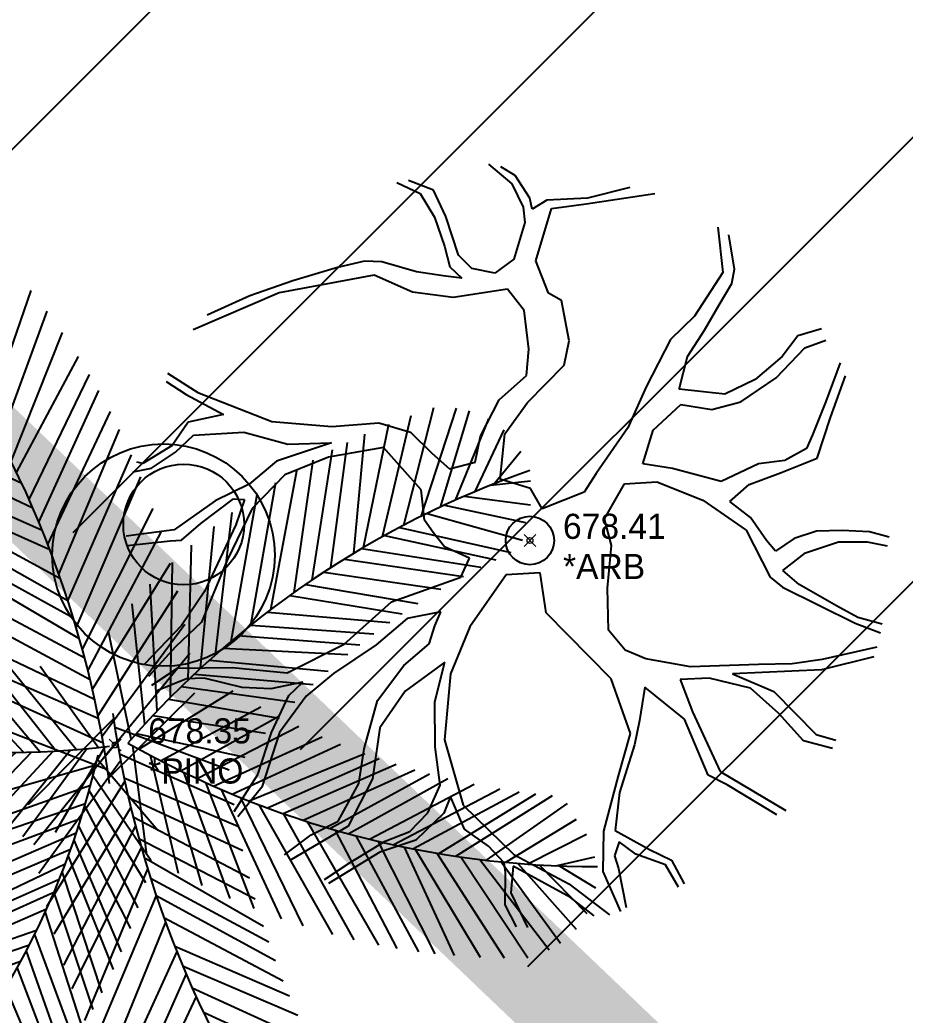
# Model space of a CAD drawing. Extents: x 350769 to 354978, y 6304672 to 6307963.
# Drawn here: x 352467.39 to 352471.87, y 6305736.26 to 6305741.29 of the extents above; entities that cross this region are included whole.
import ezdxf

# ---------------------------------------------------------------- set-up
doc = ezdxf.new("R2010")
doc.units = 0
doc.header["$PDMODE"] = 35
doc.header["$PDSIZE"] = 0.03
doc.linetypes.add('CONTINUOS', pattern=[0])
doc.linetypes.add('DASHDOT', pattern=[1, 0.5, -0.25, 0, -0.25])
doc.layers.get('0').update_dxf_attribs({"linetype": 'CONTINUOUS'})
for name, color, linetype in [('03_S2_Pav ext_Borde vereda', 7, 'CONTINUOUS'), ('Paisajismo', 253, 'CONTINUOUS'), ('V-NODE DIC 2005', 4, 'CONTINUOUS'), ('V-NODE-TEXT DIC 2005', 2, 'CONTINUOUS'), ('Z-ARB', 253, 'CONTINUOUS'), ('Z-PINO', 253, 'CONTINUOUS')]:
    doc.layers.add(name, color=color, linetype=linetype)
doc.layers.add('0_ASD_LINEA OFICIAL', color=253, linetype='DASHDOT', lineweight=20)
doc.layers.add('0_ASD_TOPOGRAFIA_ELEMENTOS', color=9, linetype='CONTINUOS', lineweight=5, true_color=0xbdbdbd)

# ---------------------------------------------------------------- blocks, each defined once
blk = doc.blocks.new('ARB')
at = {"layer": 'Z-ARB', "linetype": 'Continuous'}
for p, q in [((-0.2385580580867099, 1.898504579822657), (-0.1199409992605069, 1.800467273175855)), ((-0.1037370954309154, 1.842688644946065), (-0.1761572467603401, 1.88660098843593)), ((-0.0282682609431504, 1.730226086428047), (-0.1037370954309154, 1.842688644946065)), ((-0.7016695290167263, 1.798489326946765), (-0.5826025348451367, 1.745512381706249)), ((-0.5146351368912292, 1.762810608483051), (-0.6429927561475779, 1.809786109181914)), ((-0.4511962324395427, 1.629986665980141), (-0.5146351368912292, 1.762810608483051)), ((-0.1199409992605069, 1.800467273175855), (-0.0613971452712576, 1.683792082454602)), ((0.257660092700462, 1.705775838534464), (0.6029066781666188, 1.762942473770636)), ((0.4759808443031943, 1.792296455085307), (0.2632312270015973, 1.734980747291957)), ((-0.5826025348451367, 1.745512381706249), (-0.5085071719677217, 1.625870582005518)), ((-0.0147273420770944, 1.674889341359631), (-0.0282682609431504, 1.730226086428047)), ((0.0587867727444973, 1.721222977972502), (-0.0147273420770944, 1.674889341359631)), ((0.2632312270015973, 1.734980747291957), (0.0587867727444973, 1.721222977972502)), ((-0.0613971452712576, 1.683792082454602), (-0.0518583392276923, 1.606562565365493)), ((0.0082232830827706, 1.414350377707706), (0.0829657373506052, 1.678909605644549)), ((0.0829657373506052, 1.678909605644549), (0.257660092700462, 1.705775838534464)), ((-0.5085071719677217, 1.625870582005518), (-0.4555031251202308, 1.480154705239329)), ((-0.3832586538974283, 1.436275874523744), (-0.4511962324395427, 1.629986665980141)), ((-0.0518583392276923, 1.606562565365493), (-0.1036286924045271, 1.420638552781384)), ((0.9247204678194976, 1.598753203435081), (0.9526354237332271, 1.369798940851069)), ((1.012712447700324, 1.388436096386613), (0.9808417728982022, 1.560384268183952)), ((-0.4555031251202308, 1.480154705239329), (-0.4268529944492911, 1.376789532706425)), ((-0.3150048380957742, 1.370502086171655), (-0.3832586538974283, 1.436275874523744)), ((-0.1036286924045271, 1.420638552781384), (-0.1980668099513423, 1.348194964275535)), ((0.07397833662435, 1.250987145359431), (0.0082232830827706, 1.414350377707706)), ((-0.994457045901072, 1.364343472080691), (-1.217836342140799, 1.294006753603753)), ((-0.8587094330614491, 1.398809392135263), (-0.994457045901072, 1.364343472080691)), ((-0.7701159765165357, 1.396958016837743), (-0.8587094330614491, 1.398809392135263)), ((-0.5937150824611308, 1.34825901622753), (-0.7701159765165357, 1.396958016837743)), ((-0.4268529944492911, 1.376789532706425), (-0.3650931206720998, 1.319695774954198)), ((-0.1980668099513423, 1.348194964275535), (-0.3150048380957742, 1.370502086171655)), ((0.9526354237332271, 1.369798940851069), (0.8133364126297238, 1.147651995528577)), ((0.9988629298441083, 1.315834381271998), (1.012712447700324, 1.388436096386613)), ((-0.8074188346436131, 1.328664025078979), (-1.286257494572055, 1.231648893957754)), ((-0.6131350060786644, 1.246456211489203), (-0.8074188346436131, 1.328664025078979)), ((-0.4599856979093602, 1.330356257270978), (-0.5937150824611308, 1.34825901622753)), ((-0.3650931206720998, 1.319695774954198), (-0.4599856979093602, 1.330356257270978)), ((0.937660615229106, 1.206787022923891), (0.9988629298441083, 1.315834381271998)), ((-1.217836342140799, 1.294006753603753), (-1.434756114109405, 1.214830329485267)), ((-0.1327585778326466, 1.267934345672984), (-0.4077684726362349, 1.22232522232116)), ((-0.0480220786175778, 1.161311371041847), (-0.1327585778326466, 1.267934345672984)), ((-1.286257494572055, 1.231648893957754), (-1.718236271934074, 1.037547674907728)), ((-1.434756114109405, 1.214830329485267), (-1.648154307218647, 1.112325912401502)), ((-0.4077684726362349, 1.22232522232116), (-0.6131350060786644, 1.246456211489203)), ((0.1399389636862907, 1.215914507508387), (0.07397833662435, 1.250987145359431)), ((0.181825159364962, 1.011958312149545), (0.1399389636862907, 1.215914507508387)), ((-0.0204934194607631, 0.9675352671574728), (-0.0480220786175778, 1.161311371041847)), ((0.8644895678207831, 1.077699087746623), (0.937660615229106, 1.206787022923891)), ((0.8133364126297238, 1.147651995528577), (0.6934573251419351, 1.027307854943501)), ((0.7821921180475329, 0.9425783808710548), (0.8644895678207831, 1.077699087746623)), ((1.456851595647095, 1.092697316120393), (1.336701366846683, 1.055422276511308)), ((0.1582350810786011, 0.8882947910869916), (0.181825159364962, 1.011958312149545)), ((0.6934573251419351, 1.027307854943501), (0.5748111521206738, 0.78617243966346)), ((1.336701366846683, 1.055422276511308), (1.259966684569008, 0.9495041163345377)), ((1.373833069206739, 0.9955853488118009), (1.478256109012364, 1.035860510174643)), ((-0.0297183229613438, 0.8336901975426372), (-0.0204934194607631, 0.9675352671574728)), ((1.231454776330793, 0.8418282149377774), (1.373833069206739, 0.9955853488118009)), ((0.7425967763938388, 0.7768218359196908), (0.7821921180475329, 0.9425783808710548)), ((1.259966684569008, 0.9495041163345377), (1.124536088194873, 0.8321265847325776)), ((1.553755542117869, 0.9235583552372191), (1.483805038840728, 0.7258874207973349)), ((-0.0235673976822, 0.6969120317216948), (0.1582350810786011, 0.8882947910869916)), ((1.508899172904421, 0.6456905661898418), (1.581627218018184, 0.8578803865748341)), ((-1.844840496347388, 0.8169213460641913), (-1.690377510878534, 0.7210072219595531)), ((-0.1665300292097527, 0.7091348818321421), (-0.0297183229613438, 0.8336901975426372)), ((1.124536088194873, 0.8321265847325776), (0.9726113510096184, 0.7556004250245678)), ((1.054268568450425, 0.717367261840991), (1.231454776330793, 0.8418282149377774)), ((-1.84984960530528, 0.773918126233184), (-1.749088701501023, 0.7095507646854458)), ((0.5748111521206738, 0.78617243966346), (0.4863559180103039, 0.5769827410331345)), ((0.9726113510096184, 0.7556004250245678), (0.7425967763938388, 0.7768218359196908)), ((-1.749088701501023, 0.7095507646854458), (-1.557769597839069, 0.6126935316524396)), ((-1.690377510878534, 0.7210072219595531), (-1.313428085320993, 0.5811316257013459)), ((-0.2585374407917698, 0.5231127725855913), (-0.1665300292097527, 0.7091348818321421)), ((0.9092915277724387, 0.6772207044032257), (1.054268568450425, 0.717367261840991)), ((1.483805038840728, 0.7258874207973349), (1.419390523575203, 0.5572579009412948)), ((-0.1348235771183681, 0.5372180371941795), (-0.0235673976822, 0.6969120317216948)), ((0.6139312633604277, 0.5676951727427877), (0.7521432207013277, 0.6995908617545865)), ((0.7521432207013277, 0.6995908617545865), (0.9092915277724387, 0.6772207044032257)), ((-1.557769597839069, 0.6126935316524396), (-1.73523458530326, 0.5713031366040013)), ((1.445274569805406, 0.4393716568465607), (1.508899172904421, 0.6456905661898418)), ((-1.73523458530326, 0.5713031366040013), (-1.814765950639412, 0.4507035012911729)), ((-1.313428085320993, 0.5811316257013459), (-1.010371563043009, 0.5610254484863617)), ((-1.010371563043009, 0.5610254484863617), (-0.7720510968447343, 0.5833657951970963)), ((-0.7720510968447343, 0.5833657951970963), (-0.6112055308094568, 0.5376341321052678)), ((0.4863559180103039, 0.5769827410331345), (0.3287354944477556, 0.3432820616671961)), ((0.564934632888253, 0.3962907746426936), (0.6139312633604277, 0.5676951727427877)), ((1.419390523575203, 0.5572579009412948), (1.389946712271922, 0.4874607577112329)), ((-1.796886835265468, 0.4171954168486991), (-1.707366728536726, 0.5056258964823428)), ((-1.707366728536726, 0.5056258964823428), (-1.453315254206245, 0.524965392901322)), ((-1.453315254206245, 0.524965392901322), (-1.230065057718093, 0.4673294098847691)), ((-0.6112055308094568, 0.5376341321052678), (-0.5016467673904117, 0.4338795847088477)), ((-0.2834979000908788, 0.3922654626694566), (-0.2585374407917698, 0.5231127725855913)), ((-0.1544108373691415, 0.3072835844595829), (-0.1348235771183681, 0.5372180371941795)), ((-1.010066003975226, 0.4781160225529675), (-1.287066619042889, 0.3803031714378449)), ((-1.230065057718093, 0.4673294098847691), (-1.010066003975226, 0.4781160225529675)), ((-0.7473954407323617, 0.4581063935693237), (-1.023946120451001, 0.4053539038613962)), ((-0.5534477191868064, 0.2477951685468724), (-0.7473954407323617, 0.4581063935693237)), ((1.389946712271922, 0.4874607577112329), (1.281178566230665, 0.4253622119304055)), ((-1.814765950639412, 0.4507035012911729), (-1.96158935863059, 0.3581554806060012)), ((-1.917513778900684, 0.3346988837147364), (-1.796886835265468, 0.4171954168486991)), ((-1.023946120451001, 0.4053539038613962), (-1.243635795990485, 0.3116571367190772)), ((-0.5016467673904117, 0.4338795847088477), (-0.4115492317396274, 0.3563353565668876)), ((1.148235274715262, 0.405576309938624), (0.9610297268263821, 0.3131241089431569)), ((1.281178566230665, 0.4253622119304055), (1.148235274715262, 0.405576309938624)), ((1.260838925485587, 0.3614397988758355), (1.445274569805406, 0.4393716568465607)), ((-1.96158935863059, 0.3581554806060012), (-1.992707652936588, 0.3640916127205855)), ((-1.287066619042889, 0.3803031714378449), (-1.422501034548986, 0.2629263683729732)), ((-0.4115492317396274, 0.3563353565668876), (-0.2834979000908788, 0.3922654626694566)), ((0.7143644269490323, 0.3752267618174301), (0.564934632888253, 0.3962907746426936)), ((0.9610297268263821, 0.3131241089431569), (0.7143644269490323, 0.3752267618174301)), ((1.103992358350297, 0.3009012588327096), (1.260838925485587, 0.3614397988758355)), ((-2.010109348266269, 0.3146574869924734), (-1.917513778900684, 0.3346988837147364)), ((-1.243635795990485, 0.3116571367190772), (-1.405708972934008, 0.1391670276198056)), ((-0.1544108373691415, 0.3072835844595829), (-0.1544108373691415, 0.3072835844595829)), ((-0.0014326849686768, 0.2630527107849048), (-0.1544108373691415, 0.3072835844595829)), ((0.3287354944477556, 0.3432820616671961), (0.2705017238695291, 0.2488833942234123)), ((0.4726216622348147, 0.2931780913322655), (0.6368780693865119, 0.3071569376315892)), ((0.6368780693865119, 0.3071569376315892), (0.8699413271569938, 0.2173853117064937)), ((-1.422501034548986, 0.2629263683729732), (-1.592747184193286, 0.1748464746224272)), ((0.0598734343275282, 0.1608993201625708), (-0.0014326849686768, 0.2630527107849048)), ((0.3743457285781915, 0.1161254926846595), (0.4726216622348147, 0.2931780913322655)), ((1.006616295389904, 0.213969382999494), (1.103992358350297, 0.3009012588327096)), ((-0.5343349608083372, 0.093499628542304), (-0.5534477191868064, 0.2477951685468724)), ((0.2705017238695291, 0.2488833942234123), (0.0598734343275282, 0.1608993201625708)), ((0.8699413271569938, 0.2173853117064937), (1.092096831622257, 0.0694995294552427)), ((1.112474709252638, 0.1335808890107728), (1.006616295389904, 0.213969382999494)), ((-1.592747184193286, 0.1748464746224272), (-1.798925810946457, 0.0256563779676071)), ((-1.663178926644832, 0.0601184788893079), (-1.501555685050334, 0.1875482265822939)), ((-1.501555685050334, 0.1875482265822939), (-1.445644996618284, 0.1843239372556127)), ((-1.445644996618284, 0.1843239372556127), (-1.486163874533304, 0.056448512528732)), ((-1.405708972934008, 0.1391670276198056), (-1.528697161598757, -0.1237963197481804)), ((0.4129922389038256, -0.0194102926052437), (0.3743457285781915, 0.1161254926846595)), ((1.19563909639146, 0.0196503253137053), (1.112474709252638, 0.1335808890107728)), ((-1.760393857490271, -0.0268401764305963), (-1.663178926644832, 0.0601184788893079)), ((-1.486163874533304, 0.056448512528732), (-1.639789118324188, -0.283521641432344)), ((-0.4895077057917661, 0.0321946956628381), (-0.5343349608083372, 0.093499628542304)), ((1.092096831622257, 0.0694995294552427), (1.216872453989708, -0.1653174000903164)), ((1.447397381984047, 0.0696909722328201), (1.335076329929507, 0.0307561967056245)), ((1.57757076992857, 0.0749565312025879), (1.447397381984047, 0.0696909722328201)), ((1.7142419190277, 0.0715413310326767), (1.57757076992857, 0.0749565312025879)), ((1.814220548925732, 0.0448619018934551), (1.7142419190277, 0.0715413310326767)), ((-1.798925810946457, 0.0256563779676071), (-2.040025276059168, -0.0112104929548877)), ((-0.4305177355854539, -0.0394194051123122), (-0.4895077057917661, 0.0321946956628381)), ((1.241862783370379, -0.034313505726459), (1.19563909639146, 0.0196503253137053)), ((1.335076329929507, 0.0307561967056245), (1.241862783370379, -0.034313505726459)), ((1.394058661870076, -0.0408564469926205), (1.558765004368979, 0.0181827607138985)), ((1.558765004368979, 0.0181827607138985), (1.704531957218933, 0.0206399286635133)), ((1.704531957218933, 0.0206399286635133), (1.805910838211275, 0.0013008728246859)), ((-2.032775839619717, -0.057739588080949), (-1.817698615830523, -0.0309653557478669)), ((-1.817698615830523, -0.0309653557478669), (-1.760393857490271, -0.0268401764305963)), ((-0.3035603674306913, -0.0937352791106605), (-0.4305177355854539, -0.0394194051123122)), ((0.3961748822221125, -0.2348244023169173), (0.4129922389038256, -0.0194102926052437)), ((1.279753799279206, -0.1320002264901632), (1.394058661870076, -0.0408564469926205)), ((-0.3464030326995271, -0.1910699569161807), (-0.3035603674306913, -0.0937352791106605)), ((-1.528697161598757, -0.1237963197481804), (-1.65335912806222, -0.4391900954651646)), ((1.363559123967207, -0.20074062382173), (1.279753799279206, -0.1320002264901632)), ((-0.6941440398859413, -0.3206968301583402), (-0.3464030326995271, -0.1910699569161807)), ((-0.1171676413887326, -0.1746079830745657), (-0.2972590337794827, -0.4415528853460273)), ((0.0547888660858007, -0.1620940513612368), (-0.1171676413887326, -0.1746079830745657)), ((0.0888114672652591, -0.3645501858463831), (0.0547888660858007, -0.1620940513612368)), ((1.216872453989708, -0.1653174000903164), (1.28006317748077, -0.2149103809642838)), ((1.553672797865147, -0.3048091537357323), (1.363559123967207, -0.20074062382173)), ((0.4040048381793895, -0.4473327528894515), (0.3961748822221125, -0.2348244023169173)), ((1.28006317748077, -0.2149103809642838), (1.650274275858465, -0.3910432363572909)), ((-1.639789118324188, -0.283521641432344), (-1.75381592987469, -0.4577397981147442)), ((-0.9297327887270512, -0.5395282141371354), (-0.6941440398859413, -0.3206968301583402)), ((1.663502725928993, -0.3634652792816269), (1.553672797865147, -0.3048091537357323)), ((-0.4448768782822299, -0.3682470843123156), (-0.6131047996368579, -0.4039582990526469)), ((-0.4743092321823497, -0.4380464131581903), (-0.4448768782822299, -0.3682470843123156)), ((0.4220252665836597, -0.6918864589324585), (0.0888114672652591, -0.3645501858463831)), ((1.650274275858465, -0.3910432363572909), (1.778006502076096, -0.4384337816672996)), ((1.786911007206072, -0.3946181115661602), (1.663502725928993, -0.3634652792816269)), ((-1.65335912806222, -0.4391900954651646), (-1.78246837192637, -0.5652186925663045)), ((-0.6131047996368579, -0.4039582990526469), (-0.7682692455000506, -0.540231571516415)), ((-0.5000244573602686, -0.5310408394161641), (-0.4743092321823497, -0.4380464131581903)), ((-0.2972590337794827, -0.4415528853460273), (-0.391284673651171, -0.6799436736037023)), ((0.4901384978948045, -0.5466108065493245), (0.4040048381793895, -0.4473327528894515)), ((-1.75381592987469, -0.4577397981147442), (-1.936988061112061, -0.6563025272034793)), ((-1.21643954647152, -0.6882431961585098), (-0.9297327887270512, -0.5395282141371354)), ((-0.7682692455000506, -0.540231571516415), (-0.9821135548281745, -0.6877970785462821)), ((-0.6263707073831029, -0.6425438172836948), (-0.5000244573602686, -0.5310408394161641)), ((0.5950427768748341, -0.5892785838923373), (0.4901384978948045, -0.5466108065493245)), ((1.76091201894269, -0.5109904123528395), (1.485397506132358, -0.5782095443873914)), ((-1.78246837192637, -0.5652186925663045), (-1.915596963710414, -0.7176292276226377)), ((0.8222936291113001, -0.6250294331557598), (0.5950427768748341, -0.5892785838923373)), ((1.335322955390438, -0.6023349693878117), (1.164768156086211, -0.6075008895340943)), ((1.485397506132358, -0.5782095443873914), (1.335322955390438, -0.6023349693878117)), ((1.747148352247677, -0.5603387816872782), (1.483379277842687, -0.630578223399425)), ((-0.7573561886401876, -0.8211304620763258), (-0.6263707073831029, -0.6425438172836948)), ((-0.420390015880912, -0.6216457722039195), (-0.6186737209791318, -0.7721717070244267)), ((-0.4670920005373773, -0.8237436825402256), (-0.420390015880912, -0.6216457722039195)), ((1.164768156086211, -0.6075008895340943), (0.8222936291113001, -0.6250294331557598)), ((1.483379277842687, -0.630578223399425), (1.034121143900848, -0.65799248969779)), ((-1.898024069188978, -0.7622249322339485), (-1.770601959393389, -0.6729896851156809)), ((-1.770601959393389, -0.6729896851156809), (-1.494699855487852, -0.6654259046954394)), ((-1.494699855487852, -0.6654259046954394), (-1.21643954647152, -0.6882431961585098)), ((-0.9821135548281745, -0.6877970785462821), (-1.117547970336091, -0.8051738816111538)), ((-0.391284673651171, -0.6799436736037023), (-0.4147341674470226, -1.01465663539966)), ((0.5229334881641989, -0.9672887132228425), (0.4220252665836597, -0.6918864589324585)), ((0.9167331804055721, -0.6807457292079562), (0.7696011227526469, -0.6903797762879549)), ((0.7696011227526469, -0.6903797762879549), (0.8352218236632325, -0.8535550970318582)), ((1.125622021243544, -0.728200892210225), (0.9167331804055721, -0.6807457292079562)), ((1.034121143900848, -0.65799248969779), (1.243960300485924, -0.7431676408059502)), ((-1.724408871035848, -0.7271139197337106), (-1.873555337846483, -0.789117374363741)), ((-1.634583205241142, -0.7215928660343707), (-1.724408871035848, -0.7271139197337106)), ((-1.441249692425117, -0.7660806915182548), (-1.634583205241142, -0.7215928660343707)), ((-1.136354441103322, -0.7337839484071083), (-1.296722587094337, -0.7709944954849561)), ((-1.206145246014785, -0.8033217777756363), (-1.136354441103322, -0.7337839484071083)), ((0.5921048081308982, -0.7319343940453109), (0.5678998432485969, -0.9006307684894637)), ((0.7957670391606371, -0.8913411261028159), (0.5921048081308982, -0.7319343940453109)), ((1.271217089784841, -0.8538784628490248), (1.125622021243544, -0.728200892210225)), ((1.243960300485924, -0.7431676408059502), (1.461330763682781, -0.9579469927630271)), ((-1.296722587094337, -0.7709944954849561), (-1.441249692425117, -0.7660806915182548)), ((-1.290253916808069, -0.9906804537240532), (-1.206145246014785, -0.8033217777756363)), ((-0.6186737209791318, -0.7721717070244267), (-0.7433378497262311, -0.9594094173144185)), ((-1.117547970336091, -0.8051738816111538), (-1.249907651737885, -0.9909435867193679)), ((-0.8200610746080201, -1.065329763105183), (-0.7573561886401876, -0.8211304620763258)), ((-0.4620257669630519, -1.050781471477421), (-0.4670920005373773, -0.8237436825402256)), ((0.8352218236632325, -0.8535550970318582), (0.9801697501461604, -1.152581261520027)), ((1.398453237525246, -0.9912648948984497), (1.271217089784841, -0.8538784628490248)), ((0.5678998432485969, -0.9006307684894637), (0.5443410921216127, -1.024130066839462)), ((0.9200965453128447, -1.171219145593568), (0.7957670391606371, -0.8913411261028159)), ((-1.355318464964512, -1.204506321134431), (-1.290253916808069, -0.9906804537240532)), ((-1.249907651737885, -0.9909435867193679), (-1.335107195427554, -1.26855279044139)), ((-0.7433378497262311, -0.9594094173144185), (-0.7763285116216139, -1.216884495217528)), ((0.4657363536389312, -1.182615370049461), (0.5229334881641989, -0.9672887132228425)), ((1.54514136457874, -1.02668048036594), (1.398453237525246, -0.9912648948984497)), ((1.461330763682781, -0.9579469927630271), (1.561313941254411, -0.9846233313064658)), ((-0.4342970102679828, -1.244421589213744), (-0.4620257669630519, -1.050781471477421)), ((-0.4147341674470226, -1.01465663539966), (-0.3156730417158542, -1.342464172070322)), ((0.5443410921216127, -1.024130066839462), (0.4737381939012266, -1.266988982030853)), ((-0.845497520205754, -1.241394747413324), (-0.8200610746080201, -1.065329763105183)), ((0.9801697501461604, -1.152581261520027), (1.31492435770997, -1.34460664542712)), ((-1.471948771753887, -1.393264690599608), (-1.355318464964512, -1.204506321134431)), ((0.39609213796939, -1.463191911290778), (0.4657363536389312, -1.182615370049461)), ((1.015763029648951, -1.219569922377559), (0.9200965453128447, -1.171219145593568)), ((-0.9467458170292957, -1.433095308427255), (-0.845497520205754, -1.241394747413324)), ((-0.7763285116216139, -1.216884495217528), (-0.8949701369710965, -1.458016819903605)), ((-0.493168627799605, -1.384014970693897), (-0.4342970102679828, -1.244421589213744)), ((1.270407937972777, -1.366204228755123), (1.015763029648951, -1.219569922377559)), ((-1.335107195427554, -1.26855279044139), (-1.452837447126512, -1.419400346044313)), ((-0.3802341462233017, -1.300054980051755), (-0.4126151744003437, -1.384336591474494)), ((-0.3067522128658311, -1.464721994868341), (-0.3802341462233017, -1.300054980051755)), ((0.4737381939012266, -1.266988982030853), (0.4533947106938285, -1.459078189372121)), ((-0.3156730417158542, -1.342464172070322), (-0.0558029299900227, -1.588006981443868)), ((-0.5840583870049159, -1.47962542005007), (-0.493168627799605, -1.384014970693897)), ((-0.4126151744003437, -1.384336591474494), (-0.5521838697404746, -1.523406797557982)), ((-0.8949701369710965, -1.458016819903605), (-1.187255667282443, -1.635935253606476)), ((-1.08153165672411, -1.505283402201712), (-0.9467458170292957, -1.433095308427255)), ((-1.21419616865569, -1.60813986224457), (-1.08153165672411, -1.505283402201712)), ((-0.7070098465319461, -1.531585025394634), (-0.5840583870049159, -1.47962542005007)), ((-0.1853568836686463, -1.548236596436254), (-0.3067522128658311, -1.464721994868341)), ((0.3974587505217642, -1.666859827684675), (0.39609213796939, -1.463191911290778)), ((0.4533947106938285, -1.459078189372121), (0.62918217522747, -1.552802405098191)), ((-0.8814261508414347, -1.641525635468497), (-0.7070098465319461, -1.531585025394634)), ((-0.5521838697404746, -1.523406797557982), (-0.7338503390274127, -1.586822131640474)), ((-0.1044933235280041, -1.63146455255719), (-0.1853568836686463, -1.548236596436254)), ((0.4748037717272382, -1.515911904721179), (0.4530868402398482, -1.587012830420463)), ((0.5600131666451489, -1.577312657292168), (0.4748037717272382, -1.515911904721179)), ((0.62918217522747, -1.552802405098191), (0.7405528882063663, -1.604315164289801)), ((-0.7338503390274127, -1.586822131640474), (-0.9908466918277554, -1.748812162000831)), ((-0.0558029299900227, -1.588006981443868), (0.2236566042720369, -1.731771403508901)), ((0.4530868402398482, -1.587012830420463), (0.4732675111572462, -1.651219703307106)), ((0.7115910679513036, -1.62888390426815), (0.5600131666451489, -1.577312657292168)), ((0.7405528882063663, -1.604315164289801), (0.8067930233883089, -1.722454541058141)), ((-1.011297798851956, -1.729699891832752), (-0.8814261508414347, -1.641525635468497)), ((-0.097075845245854, -1.678025703378808), (-0.1044933235280041, -1.63146455255719)), ((-0.0590182212399668, -1.647584595278204), (-0.0684494034667296, -1.781556555698444)), ((0.2345994805436931, -1.801661275836523), (-0.0590182212399668, -1.647584595278204)), ((0.4732675111572462, -1.651219703307106), (0.5163851875477121, -1.847807288803779)), ((0.7792269065575965, -1.73968599833097), (0.7115910679513036, -1.62888390426815)), ((-0.0964884160002839, -1.844010235034148), (-0.097075845245854, -1.678025703378808)), ((0.4895297819348343, -1.867869793715727), (0.3974587505217642, -1.666859827684675)), ((0.2236566042720369, -1.731771403508901), (0.4328211593692686, -1.885427728771901)), ((-0.0684494034667296, -1.781556555698444), (0.0193594677930378, -1.956564065571001)), ((0.3544487486178696, -1.892326153486465), (0.2345994805436931, -1.801661275836523)), ((-0.0365481300486863, -1.953344323916099), (-0.0964884160002839, -1.844010235034148))]:
    blk.add_line(p, q, dxfattribs=at)
at = {"layer": 'Z-ARB'}
blk.add_circle((0, 0), 0.1222823149583705, dxfattribs=at)
blk = doc.blocks.new('PINO')
for p, q in [((-0.904033955093837, 2.020776378069968), (-0.856132999606416, 2.395768611188942)), ((-0.836997724536559, 1.921765034933742), (-0.7508934881843743, 2.402703249384103)), ((-0.7867960164821852, 1.844300037985704), (-0.6362288438049291, 2.382841662045394)), ((-0.9683542151742586, 2.105002536553002), (-0.9980131336578779, 2.345596597213444)), ((-0.7237467334743997, 1.74257327830037), (-0.5678311162319005, 2.355954713396386)), ((-0.6695555860460445, 1.650784352712435), (-0.4595968439753051, 2.29090253877348)), ((-0.957218041348824, 2.096019071162118), (-1.131305827111646, 2.236454343044898)), ((-0.6037441190164827, 1.533231186197554), (-0.3768573190609459, 2.186883788001978)), ((-0.8659304458706174, 1.96509453782528), (-1.202218247499331, 2.122301001493724)), ((-0.5467707836578484, 1.425368174412142), (-0.2977767855372804, 2.080157922194303)), ((-0.8004212970536173, 1.865621393242691), (-1.232489918793362, 2.025712994825881)), ((-0.7435932556745684, 1.775156208480439), (-1.270215858676238, 1.93277442417002)), ((-0.5184858259963221, 1.369462802525049), (-0.215694345843076, 1.960663669304267)), ((-0.45336611442508, 1.234010892133483), (-0.1575924801272777, 1.869879446970117)), ((-0.6556503267074731, 1.626527831984276), (-1.252845599401553, 1.840004066269103)), ((-0.6090546506857208, 1.542984203327251), (-1.203739896582192, 1.762282342599974)), ((-0.4021660144735506, 1.119957543322016), (-0.1098544786236744, 1.79087302197604)), ((1.442562786296548, 1.134888915001284), (1.5840798591762, 1.730743184987659)), ((1.528183184918817, 1.180266628260142), (1.698874560524928, 1.729715980202855)), ((1.625391436509744, 1.229135809938271), (1.764658738820799, 1.718045156706467)), ((-0.5408251100470807, 1.413752888523049), (-1.155760319643377, 1.682481356368044)), ((-0.354811455381423, 1.007467680786249), (-0.049742647961466, 1.684885387419854)), ((1.335692170659968, 1.075067633790241), (1.470523095495082, 1.689455924686627)), ((1.701112472737805, 1.265309062658162), (1.862959128338844, 1.678940785225677)), ((1.240276191774683, 1.018555385929176), (1.358515310375878, 1.644331751997925)), ((1.800119911249567, 1.310179031732332), (1.941220020080436, 1.623549795661347)), ((-0.4910618619942397, 1.313622646574004), (-1.101342676638524, 1.586774994364532)), ((-0.2967929853002715, 0.858609436552797), (-0.0018764889409795, 1.594501159641368)), ((1.19178640602513, 0.988673723230022), (1.238112762393939, 1.590739263213436)), ((0.9830611848792614, 0.8505994552460834), (1.075394859608423, 1.509460072959882)), ((1.076945186559897, 0.9146528138562644), (1.149939205506598, 1.547998794242631)), ((1.889995658384578, 1.34488184586462), (2.027326715779054, 1.517237359878891)), ((-0.4335818927756918, 1.190794936240309), (-1.034228958787935, 1.459925735392062)), ((-0.24908331772167, 0.7249925915020867), (0.0597325804301363, 1.468831261407104)), ((0.7771907932874456, 0.6981447735988695), (0.898386808057694, 1.408597611610276)), ((0.8929004080073355, 0.7859300802219877), (0.9784379694065137, 1.455892796887383)), ((1.877095990967064, 1.343212654813215), (2.078751835460935, 1.369306516019606)), ((-0.3843812522154622, 1.078560616131654), (-0.9687042629775533, 1.324790635233512)), ((-0.2048592160826956, 0.5896955686584988), (0.1098275306503638, 1.357257809784642)), ((0.67671385563699, 0.617271546041593), (0.7909152764113969, 1.34048890345457)), ((0.5781395680332935, 0.5334396676407778), (0.699066338747798, 1.277832131152536)), ((1.744127351294082, 1.285137034686159), (2.079452962352661, 1.247139573127242)), ((-0.3439268483271007, 0.9805355331745886), (-0.9254674367730331, 1.228186855526474)), ((1.646083865061883, 1.239183414611944), (2.057007253588381, 1.157900331088968)), ((-0.1723390906590794, 0.4813601324467527), (0.1741022358783084, 1.198249483789368)), ((0.5014493875205517, 0.4649394962261795), (0.5736843725298968, 1.185154273764965)), ((1.559049102706922, 1.196084780747697), (2.042072782905962, 1.067946495484648)), ((-0.2883812796608254, 0.8358584138049991), (-0.8931931006736704, 1.151465089204066)), ((0.4262835540612286, 0.3948363934596273), (0.4838194226067571, 1.11323072756295)), ((1.420258396319696, 1.122699731256944), (1.984520757478094, 1.004308442923502)), ((-0.1421701562685485, 0.3723982312230874), (0.2170077150549332, 1.079127471623906)), ((1.344442925346812, 1.080101936252504), (1.909527070620243, 0.9674153410633153)), ((-0.24908331772167, 0.7249925915020867), (-0.8533317820092634, 1.050260225418242)), ((0.3639687961458549, 0.3343633123749896), (0.3710078020594665, 1.015792373898876)), ((1.230148150225432, 1.01237975681488), (1.834417883746937, 0.9283756773565983)), ((-0.2199598045353923, 0.6373063780692974), (-0.8190082513192465, 0.9562918035981056)), ((1.143994853273398, 0.9584333982847966), (1.746760129881295, 0.8800697428368949)), ((-0.1185137682114146, 0.2798567614017884), (0.2667575103441777, 0.9228840775022036)), ((0.2774103488445689, 0.2465870412088407), (0.2759413969488378, 0.9268731674164883)), ((-0.1876391731912008, 0.5333862175330069), (-0.7920450445635652, 0.8771133733607712)), ((1.041074019458392, 0.8905648533418571), (1.634462189194892, 0.8136632537552941)), ((0.211046505428385, 0.176115331208166), (0.1657649179833243, 0.8150736959514688)), ((0.9496040492285829, 0.8269708964126039), (1.519457691592834, 0.7400803362888837)), ((-0.0878252946222347, 0.1477710533554273), (0.3047666658585513, 0.7848339324145854)), ((0.871665272879909, 0.770231767963196), (1.440038140672186, 0.6857650593547078)), ((-0.1595966077002231, 0.4364423985116446), (-0.7489920446369069, 0.7383332872204846)), ((0.149612479208372, 0.1082474744707724), (0.0750864708788868, 0.7151028437083369)), ((0.759859216705081, 0.6845113879744531), (1.378563382759239, 0.6416474881580143)), ((-0.130351362440706, 0.3270399331295266), (-0.7195718798811868, 0.6321215600864889)), ((-0.0661220056736056, 0.0435252984634644), (0.3437867778302461, 0.6166394478195798)), ((0.67671385563699, 0.617271546041593), (1.299572979351069, 0.5821622740386374)), ((0.0822263116697286, 0.0306923342604932), (-0.0424436168123066, 0.5731129263022012)), ((0.6124698243456805, 0.5631594537526325), (1.228313399797116, 0.5256531029344842)), ((-1.739816070839879, 0.1030608373166615), (-1.985118557413443, 0.4800343638025879)), ((-1.602849180435442, 0.0683458013445488), (-1.908289755147052, 0.4878180267705829)), ((-1.526515387204199, 0.0510592802247629), (-1.835946268465705, 0.4672171845168123)), ((-0.1062728147007874, 0.2290019170441155), (-0.6857288723131205, 0.4938146754539048)), ((-0.0475440234822599, -0.0554438032868347), (0.3713258151219634, 0.470749518665798)), ((0.5380326806698577, 0.4979861433985207), (1.169786997033953, 0.4771075024045786)), ((-1.823945193664258, 0.1267810774816098), (-2.049359184948116, 0.4289650594573686)), ((-1.409325167805946, 0.0273396736502036), (-1.762230692484081, 0.4479803202757466)), ((-1.319240694210748, 0.0113962186633216), (-1.674544093784789, 0.4273621254451427)), ((-1.209558656037188, -0.0053641160338884), (-1.559481240856258, 0.4039684128501904)), ((0.4702265059040656, 0.436186012687358), (1.070464883350724, 0.3900197933699019)), ((-1.917149189321208, 0.1552357099608344), (-2.118185361377982, 0.3829042986199056)), ((-1.110103187020286, -0.018071460351166), (-1.438281422506407, 0.3837349503901351)), ((-1.023820279797292, -0.0271941234377664), (-1.352471757145395, 0.3721001330022773)), ((-0.8974345274327789, -0.0373916510689014), (-1.284799073373506, 0.3644799171461273)), ((-0.8013394955651165, -0.0426420084450001), (-1.196157179565489, 0.3565569107313422)), ((-0.379049168786878, -0.0402279096188067), (-0.7206899562879698, 0.35346802276581)), ((-0.0842503867988853, 0.1313047411695152), (-0.660058166795352, 0.3722155278028367)), ((-0.2972790873263875, -0.0349584177383804), (-0.6193161489136401, 0.3613921761034362)), ((-0.1952753602745361, -0.0261868777870404), (-0.5279680394323805, 0.3711419692017444)), ((-0.0840307095040771, -0.0138220625121903), (-0.3844670509079151, 0.3915079329162836)), ((0.3955671113362769, 0.3653024898339936), (0.9971863863938779, 0.321692107252602)), ((-0.7257878983728006, -0.0452576485913596), (-1.11447392961054, 0.3513099977208185)), ((-0.6367556186251022, -0.0466348353229478), (-1.046099125096589, 0.3484258374355704)), ((-0.554186985900742, -0.0462646755631795), (-0.9272263402181125, 0.3466726706828922)), ((-0.4615614888825803, -0.0439621766117853), (-0.8370649736934865, 0.3481012151296454)), ((-2.040991947496877, 0.1966634186401279), (-2.191416301620848, 0.3008879299004548)), ((-0.0593560384004377, 0.0086747288041806), (-0.6399858244185452, 0.2617424155532717)), ((-0.0289555891322379, -0.1669196369011843), (0.3998797169060708, 0.2700164395200773)), ((0.1213684300273599, -0.0188795763569942), (0.5936838928482757, 0.2830853147524977)), ((0.3303128664447286, 0.3007704289739195), (0.9052265707396145, 0.2305939031048183)), ((-2.050614401759958, 0.2033305278182524), (-2.246311971257455, 0.1710641715617385)), ((0.2319778709352249, -0.0757350109934123), (0.7346182123001199, 0.2051593017022242)), ((0.2668140280184161, 0.235525299956862), (0.8275406264056073, 0.1485595440708494)), ((-1.969652745310668, 0.1722889794864386), (-2.252937368029961, 0.0481144715813571)), ((0.1892397951723979, 0.1523230820002937), (0.7594810461796442, 0.0724867285753135)), ((0.3344145309984015, -0.1252031961957982), (0.8256043895744369, 0.1588916535847602)), ((-1.876458671140426, 0.1425290733213842), (-2.234083657713199, -0.0360924759770569)), ((-1.804063659919848, 0.1210086695737118), (-2.192020708816926, -0.121511000153987)), ((-0.0091979468561476, 0.1318754439334953), (-0.4333806648173777, -0.309578830449027)), ((0.4172289017060393, -0.1630292367981383), (0.9277223180106375, 0.1105525317352658)), ((-1.709658644140291, 0.0950051643694678), (-2.155125094241157, -0.1689911462808595)), ((-1.625099260854768, 0.0736603240402474), (-2.079075175506659, -0.2389289867660409)), ((-0.0354879518727103, -0.1260300260237273), (-0.6143748204340227, 0.0864559043093323)), ((-0.0022328011164063, 0.0910573255832787), (0.5788724806916434, -0.115284450677791)), ((0.1067221462199086, 0.0592756399264545), (0.6563255174296501, -0.0511817103933936)), ((0.5014213760568964, -0.1995549895918884), (1.046427444125584, 0.0589329276390345)), ((-1.517633868625126, 0.0491425763066218), (-1.978325161007888, -0.2798588474724966)), ((-1.419815078897955, 0.0293249741280306), (-1.876295004894928, -0.3172916473040459)), ((-1.369402901509602, 0.0200302136663595), (-1.763549466568293, -0.3541328688170324)), ((-1.248047908284207, 0.0001877794084066), (-1.678875829429671, -0.3787793182182213)), ((0.0105703240296862, 0.0206027750600697), (-0.402701970833732, -0.5099981710936845)), ((0.5966805807656783, -0.2385957750420857), (1.139474023848379, 0.0217745529635067)), ((-1.146703003578295, -0.0136690417384671), (-1.605839703679521, -0.3980100045346262)), ((-1.047473160851951, -0.0248683386571429), (-1.508768365765718, -0.4207240876321521)), ((-0.9172345815477456, -0.0360416196072038), (-1.426771843043753, -0.4374285444800989)), ((-0.8013394955651165, -0.0426420084450001), (-1.313905582128427, -0.4567737609904725)), ((-0.6849303053240874, -0.0461185555350312), (-1.214762378649539, -0.4703356546833675)), ((-0.5923862738018215, -0.0466329649016188), (-1.075112274611456, -0.4840762816884308)), ((-0.49989333533631, -0.0451572139600103), (-0.9717038123653765, -0.4902521679669007)), ((-0.4217928990328801, -0.0423605827400024), (-0.8375773993702751, -0.4932300663058413)), ((-0.3110293821555388, -0.0359539784649314), (-0.7204420552261581, -0.4911926783843228)), ((-0.2241927876912087, -0.0289220956274221), (-0.5794120324844698, -0.4829893169717252)), ((-0.1422195586928865, -0.0206552928439123), (-0.4585402507291292, -0.4709235989794252)), ((-0.0504269743760233, -0.0095092308556559), (-0.294385985334884, -0.446992693016)), ((0.0230608929996379, -0.0433870330398349), (0.6063388828533789, -0.2902898257452762)), ((0.0881851917165477, -0.001105326193283), (0.1683764832159795, -0.5518612126861626)), ((0.1790803764197335, -0.0489985485337456), (0.3293438964919915, -0.6416607116825617)), ((0.6822626369012141, -0.2716509585952736), (1.263589746804428, -0.0234409161357689)), ((0.7752470950254065, -0.3054494687530678), (1.335722452486152, -0.0475010059717533)), ((0.0301956577368401, -0.0781639744100175), (-0.3736190457584598, -0.6555881895446873)), ((-0.0889643604295998, -0.071930171099666), (0.2232288735012844, -0.4273720482451608)), ((0.2609196894263732, -0.0900169883307171), (0.4500672443646181, -0.702014877626425)), ((0.8547249997354811, -0.3326280770825178), (1.422607812628485, -0.0743738229148221)), ((-0.0957517780170747, -0.1031991734425901), (-0.5514693924033054, -0.2424029658659492)), ((0.3482971227731468, -0.1316775903951566), (0.593248547947951, -0.7663351127139322)), ((0.9565750413094065, -0.3651997893775842), (1.517777002763978, -0.1012215375039887)), ((1.091832526917642, -0.4046204734158891), (1.591054685923154, -0.1200865076698392)), ((1.185027134033589, -0.4292892139592368), (1.684751952579973, -0.1419597012381928)), ((0.0530020191854419, -0.1821739741280908), (-0.3328194148343755, -0.823359891284781)), ((-0.1080700614784291, -0.1571443839766289), (0.1926199817080487, -0.5810263412577115)), ((0.0492528819358995, -0.1657464553609316), (0.6275803565313254, -0.4005441102590339)), ((0.4607645691066864, -0.182156418579325), (0.7140604872620315, -0.8147987277443463)), ((1.293316805895302, -0.4554482234807438), (1.818596070279455, -0.168908400057262)), ((1.413828108316011, -0.4814455967443791), (1.9473188135089, -0.1901476244638616)), ((-0.1199236490629119, -0.2061099119755454), (-0.5787202539704595, -0.3765498590946663)), ((-0.1266332259820047, -0.2327095412165363), (0.1651378123551694, -0.6924100642045232)), ((0.5407473224477144, -0.2159629528359801), (0.8544981955947151, -0.8647781692452554)), ((1.513668626466824, -0.5005367231860873), (2.046519397244992, -0.2034363154207313)), ((1.644729100262339, -0.522279340672867), (2.130667722849466, -0.2126311288811848)), ((1.73082412770782, -0.5345351159867278), (2.213931149981363, -0.2198668551200171)), ((-0.1443713157095772, -0.2996605902553711), (-0.5989280052926915, -0.4609270131841186)), ((0.0723089943949162, -0.2632048628101984), (0.6545377389284113, -0.5218645016448136)), ((0.636196024270248, -0.25409289982872), (0.9643077657892718, -0.8992827198944724)), ((0.7324852435613138, -0.2901767399607706), (1.114739165641367, -0.9402731656309697)), ((1.88676880760795, -0.5526867681392105), (2.290620329195008, -0.2583481123310776)), ((0.0850879737481591, -0.3139271835807449), (-0.2933500069684669, -0.9609996540866632)), ((-0.1478332007718564, -0.3122123128123349), (0.1278443010778574, -0.820512106985916)), ((0.8547249997354811, -0.3326280770825178), (1.223042750762033, -0.9654213647008874)), ((1.98350319254132, -0.5613470725593288), (2.337112270561192, -0.3367906412468074)), ((-0.1655376684811927, -0.374097202286066), (-0.6239306123734423, -0.5536491558559646)), ((0.0974247218891833, -0.3609823105780379), (0.6898439522865374, -0.6598051221881178)), ((0.9776670224982809, -0.3716326021112764), (1.347882924837904, -0.9899948702759502)), ((-0.1883049752723309, -0.4487089199683396), (-0.6559525167631364, -0.6589128225250533)), ((0.1097233395466901, -0.4062128654886692), (-0.2419478943829745, -1.116707274838518)), ((-0.1771553807611781, -0.4128108721188255), (0.0926189991514548, -0.925399648273924)), ((1.117310869403809, -0.4115646821919654), (1.43962708163599, -1.005095621118926)), ((1.224769574246238, -0.4392001757623802), (1.549400860740207, -1.019921579615584)), ((2.091533054417596, -0.5686825570201108), (2.390347035689047, -0.411847366087386)), ((-0.1993620788925909, -0.4831997997207509), (0.047557784955643, -1.043822360404192)), ((0.1278272422587179, -0.4700688384236855), (0.7203875823870476, -0.7656992378697396)), ((1.33547581660423, -0.4649133323910064), (1.632841289156204, -1.028853961722234)), ((1.469326325186557, -0.4923294237842128), (1.730507510483221, -1.036768065116121)), ((1.525345530944833, -0.5026261064558639), (1.862145182649328, -1.043128228659043)), ((-0.2155442770799709, -0.5318680203226904), (-0.683190421323161, -0.7396026506485214)), ((0.1410448302522127, -0.5148490691199186), (-0.197782946006555, -1.23536809928919)), ((1.634749283603014, -0.5207551463872733), (1.982891473035124, -1.044634298688834)), ((1.756028572090145, -0.5378211464376363), (2.103692352311555, -1.042002947871879)), ((1.85226978236642, -0.549118002861178), (2.210325780042695, -0.9994801222474052)), ((2.236507422176146, -0.574671670803582), (2.433928175241817, -0.5259785966491108)), ((-0.2272952207204071, -0.5659795115088855), (0.0093636399287789, -1.133896758376068)), ((0.1568951741046476, -0.5667101591116079), (0.7649082840362098, -0.9040154705980967)), ((1.960576762166966, -0.5594736399707472), (2.267420386451704, -0.9647818203593488)), ((2.044257538900638, -0.5657750005384514), (2.344891584216384, -0.8927378617972863)), ((2.152793571895018, -0.5717513329427675), (2.397785931334511, -0.8127683867196538)), ((2.249136176187676, -0.5715568368959794), (2.439555869705146, -0.682491875811138)), ((-0.2413232403978327, -0.6054661147227307), (-0.7223384683766199, -0.8448378265593419)), ((-0.2570156396177481, -0.6481753999578359), (-0.0470223498268751, -1.253832020331174)), ((0.1747107438404782, -0.6228339363924533), (-0.1318274491313787, -1.393686632320168)), ((-0.2707010549238476, -0.684263946088322), (-0.7465254584803915, -0.9047752560736626)), ((0.1903148331530247, -0.6702821117114581), (0.7927087263851718, -0.9829038330981348)), ((-0.2969183960703958, -0.750673190188536), (-0.7770233141127392, -0.9758092830425085)), ((-0.2969183960703958, -0.750673190188536), (-0.0904409069607937, -1.337775126296037)), ((0.2203655849007191, -0.7576548956076294), (-0.0805533960920002, -1.504723160675894)), ((0.2203655849007191, -0.7576548956076294), (0.8280257522073953, -1.076503388364472)), ((-0.3319763540639542, -0.8345317352877828), (-0.8121030681923003, -1.052189892167917)), ((-0.3394386203308386, -0.8517256933573663), (-0.143345529686485, -1.432102217328975)), ((0.2694879979662801, -0.8907588482015854), (-0.017616544264456, -1.629733373990348)), ((0.2608357594544941, -0.8680982083951676), (0.8689569119451335, -1.177280316980614)), ((-0.381014984277499, -0.9437828687596266), (-0.8402828468751977, -1.110004925864814)), ((-0.3905638838477898, -0.9640970725713487), (-0.1841389583296404, -1.499792137444274)), ((-0.4164164429130324, -1.017684789578198), (-0.8777703295618267, -1.182691341575264)), ((-0.431907269412477, -1.048864340461478), (-0.2350472775924572, -1.578997466987857)), ((0.3290800894410495, -1.038994142174488), (0.0312043821395491, -1.719605477312143)), ((0.3179107970117911, -1.012178807902274), (0.9020421618606633, -1.253655891852759)), ((-0.4591732422522909, -1.1021760032163), (-0.9341005261831015, -1.284153925327701)), ((-0.4762844767537899, -1.134673569569713), (-0.2752555992537964, -1.637914380791699)), ((0.3776236127941957, -1.150976059381719), (0.0924355822280631, -1.824950391762286)), ((0.3594013248311967, -1.109769851470446), (0.9462998998060357, -1.349796237320334)), ((-0.5087706195263308, -1.194486675451117), (-0.9913026308095141, -1.379155705987614)), ((-0.5323157487509889, -1.236397893473622), (-0.3239634265173663, -1.705475494047278)), ((0.4097881190591579, -1.221476684783738), (1.013252424609163, -1.484229642685023)), ((-0.5514442307412537, -1.26961500919333), (-1.037378262162747, -1.450671914264603)), ((-0.5565279600341455, -1.278322634149845), (-0.3924002542407834, -1.794162874150061)), ((0.4300290234641579, -1.264480638771602), (0.141007831598472, -1.903446688290387)), ((0.4685659947062959, -1.343688609819765), (1.081706109198421, -1.610360839028544)), ((-0.6096090390838071, -1.366406967915282), (-1.077806925450204, -1.510191543886322)), ((-0.6050949337804923, -1.359109023857854), (-0.457975323233768, -1.873127159012256)), ((0.4965799427645834, -1.399235126647909), (0.2000681275876559, -1.993610335409358)), ((-0.6491299019398866, -1.428873354027019), (-1.119015588365073, -1.568058804834436)), ((-0.6608950274039671, -1.446994105310296), (-0.5262577796020196, -1.949846417557637)), ((0.5254555270221317, -1.454837735133879), (0.2834117815109494, -2.112228372536265)), ((0.5193871446317644, -1.443286084338069), (1.137134530117692, -1.705485377148761)), ((-0.7233333988733648, -1.539788565280105), (-1.136382038812371, -1.638892966049752)), ((-0.706628496564008, -1.515497515640163), (-0.6125453449021734, -1.995411709919608)), ((-0.7710447797671804, -1.607157963387181), (-1.111246499003755, -1.712211434075471)), ((-0.7596211040436174, -1.591289858549317), (-0.6664662544972089, -2.013233230993137)), ((0.5835682740416814, -1.562091168118059), (0.3636184403239895, -2.218110538626206)), ((0.5889818228479271, -1.571787382792536), (1.185956758281463, -1.784773631286043)), ((-0.8016644127928885, -1.648912205839224), (-0.7557839299897751, -2.023657166152589)), ((0.6364598740947258, -1.654832729215741), (1.235883023209681, -1.861970810316052)), ((-0.8258389758793783, -1.681106419784555), (-1.092018218178055, -1.788027048580261)), ((0.6506213060401933, -1.678940588528349), (0.4474552083684102, -2.321246981352488)), ((-0.8576170857122634, -1.722439102311), (-0.8366845639557141, -2.013809397173645)), ((-0.9018664628365514, -1.778219391669154), (-1.042184434472802, -1.879131876473366)), ((-0.9108424246824143, -1.784674634734074), (-0.9440073359201051, -1.969036232951112)), ((0.7057817461191007, -1.770150309336714), (0.5563725147476362, -2.385148964783184)), ((0.7259723104198201, -1.802521174265166), (1.254235037577018, -1.9545519573212)), ((0.7699050976771105, -1.871203471134322), (0.6250512219139637, -2.411309857886408)), ((0.7837554739307961, -1.892379295520186), (1.217495726086781, -2.047884949590298)), ((0.8209245867965365, -1.948132327704116), (0.7399198292296205, -2.429955671766038)), ((0.85031468039233, -1.991152910952223), (1.188248923926949, -2.144788208967839)), ((0.8890058973975101, -2.046427991005658), (0.8450799761521921, -2.421906605415643)), ((0.9429840562006575, -2.121103075648534), (1.118549725097182, -2.259686330950899)), ((0.9542147683259827, -2.129968069900315), (0.9864206701149669, -2.370234449906093))]:
    blk.add_line(p, q)
for centre, radius, start, end in [((-5.22324736291921, -0.9757725787058007), 5.25689167785268, 8.543945128988556, 38.29064343474485), ((3.723187441355549, -3.064815821159755), 4.778992434411526, 110.1894962482192, 139.9361945539755), ((-0.6147522594983457, 4.25440207333213), 4.301093190970374, 248.0995818021111, 277.8462801078674), ((5.176234085483884, 0.9957068804287701), 5.25689167785268, 189.1508988998237, 218.89759720558), ((2.361256770182081, 4.202692276851849), 4.778992434411526, 241.2920405443038, 271.03873885006), ((-4.062026352221437, 0.7741128458546882), 4.062143569249797, 318.5390639566129, 348.2857622623692)]:
    blk.add_arc(centre, radius, start, end)
blk = doc.blocks.new('A$C27410629')
at = {"true_color": 0x136734, "transparency": 33554559}
h = blk.add_hatch(dxfattribs=at)
h.set_pattern_fill('ANSI31', color=116, scale=0.5)
h.set_pattern_definition([(45, (-8759.562515186517, -519.1035735587502), (-1.122532015133644, 1.122532015133644), [])])
h.paths.add_polyline_path([(137.5068959888558, 1252.464406617455, 0.1176268807227723), (109.8147584422568, 1254.193915082658, 0.0669245107500281), (94.44469839795602, 1249.334472017372, 0.3153492887079504), (64.30173641118381, 1196.270282113329, 0.0226826871159959), (65.7292635223912, 1185.310127003227), (112.3603922077091, 1218.953454515778), (153.4782689701005, 1161.962272479494), (172.1053089193083, 1139.480769404351), (187.9579650288579, 1141.807885415954), (193.565073162812, 1120.465553675225), (224.197974734232, 1050.129297271156), (250.6203797236194, 989.4787086543838), (268.1526288855184, 972.7353945672494, 7.2547007156e-06), (291.4898137452492, 983.2987389690225), (238.1945199318034, 1105.633967029937), (205.2934048173047, 1181.112163638985), (177.0531538182076, 1197.651557407602)])
at = {"layer": '0_ASD_LINEA OFICIAL', "ltscale": 8, "const_width": 0.5}
blk.add_lwpolyline([(250.6203797236194, 989.4787086543838), (268.1526288854875, 972.7353945673531, 7.2547007157e-06), (291.4898137452146, 983.2987389692971), (291.4898137452146, 983.2987389692971), (238.1945199318034, 1105.633967029937), (205.2934048173047, 1181.112163638985), (177.0531538182076, 1197.651557407602), (137.6146324061954, 1252.315079214)], format="xyb", dxfattribs=at)
blk.add_lwpolyline([(111.3489708615935, 941.8104037326485), (187.3177195266398, 947.0039742834324), (258.3779015477558, 982.0702681721377), (268.1526288854657, 972.7353945675404)], dxfattribs=at)
blk = doc.blocks.new('1.0 - LO RECABARREN LOTEO PARQUE - VEGETACION EXISTENTE ETAPA MUNICIPAL__2024')
at = {"layer": 'Paisajismo', "linetype": 'ByBlock'}
for centre, radius in [((352468.1186424391, 6305738.587087577), 0.561892707408272), ((352468.2206855231, 6305738.741647756), 0.3049881488671655)]:
    blk.add_circle(centre, radius, dxfattribs=at)
blk = doc.blocks.new('*U1327')
at = {"color": 0, "linetype": 'ByBlock', "lineweight": -2, "transparency": 16777216}
blk.add_point((0, 0), dxfattribs=at)
blk = doc.blocks.new('*U1632', base_point=(352470.018, 6305738.585))
at = {"layer": 'V-NODE-TEXT DIC 2005', "linetype": 'ByBlock', "char_height": 0.127}
for s, insert, attachment_point in [('678.41', (352470.1847893219, 6305738.655710678), 4), ('*ARB', (352470.1847893219, 6305738.517210678), 1)]:
    blk.add_mtext(s, dxfattribs=dict(at, insert=insert, attachment_point=attachment_point))
blk = doc.blocks.new('*U1633', base_point=(352470.018, 6305738.585))
at = {"layer": 'V-NODE-TEXT DIC 2005', "color": 2, "lineweight": -2}
blk.add_blockref('*U1632', (352470.018, 6305738.585), dxfattribs=at)
blk = doc.blocks.new('*U1426', base_point=(352467.922, 6305737.551))
at = {"layer": 'V-NODE-TEXT DIC 2005', "linetype": 'ByBlock', "char_height": 0.127}
for s, insert, attachment_point in [('678.35', (352468.0887893219, 6305737.621710678), 4), ('*PINO', (352468.0887893219, 6305737.483210678), 1)]:
    blk.add_mtext(s, dxfattribs=dict(at, insert=insert, attachment_point=attachment_point))
blk = doc.blocks.new('*U1427', base_point=(352467.922, 6305737.551))
at = {"layer": 'V-NODE-TEXT DIC 2005', "color": 2, "lineweight": -2}
blk.add_blockref('*U1426', (352467.922, 6305737.551), dxfattribs=at)
blk = doc.blocks.new('TOPOGRAFIA')
at = {"layer": 'V-NODE DIC 2005', "color": 9, "lineweight": 0, "true_color": 0xbdbdbd, "rotation": 359.9963883938062}
for p in [(390469.9703227672, 6302738.661223917), (390467.8742575938, 6302737.627356039)]:
    blk.add_blockref('*U1327', p, dxfattribs=at)
at = {"layer": 'V-NODE-TEXT DIC 2005', "color": 9, "lineweight": 0, "true_color": 0xbdbdbd, "rotation": 359.9963883938062}
for name, p in [('*U1633', (390469.9703227672, 6302738.661223917)), ('*U1427', (390467.8742575938, 6302737.627356039))]:
    blk.add_blockref(name, p, dxfattribs=at)
at = {"layer": 'Z-ARB', "color": 9, "lineweight": 0, "true_color": 0xbdbdbd, "rotation": 359.090101839884}
blk.add_blockref('ARB', (390469.9699757704, 6302738.661051372), dxfattribs=at)
at = {"layer": 'Z-PINO', "color": 9, "lineweight": 0, "true_color": 0xbdbdbd, "rotation": 359.090101839884}
blk.add_blockref('PINO', (390467.8732940349, 6302737.627216424), dxfattribs=at)

msp = doc.modelspace()

# ---------------------------------------------------------------- block references
at = {"layer": '03_S2_Pav ext_Borde vereda', "linetype": 'Continuous'}
msp.add_blockref('A$C27410629', (352203.9623478023, 6304761.713605438), dxfattribs=at)
at = {"layer": 'Paisajismo'}
msp.add_blockref('1.0 - LO RECABARREN LOTEO PARQUE - VEGETACION EXISTENTE ETAPA MUNICIPAL__2024', (0, 0), dxfattribs=at)
at = {"layer": 'Z-ARB', "rotation": 359.090101839884}
msp.add_blockref('ARB', (352469.9699757704, 6305738.661051372), dxfattribs=at)
at = {"layer": 'Z-PINO', "rotation": 359.090101839884}
msp.add_blockref('PINO', (352467.8732940349, 6305737.627216424), dxfattribs=at)

# ---------------------------------------------------------------- next in the draw order: block references
at = {"layer": '0_ASD_TOPOGRAFIA_ELEMENTOS', "color": 30, "true_color": 0xf26507}
msp.add_blockref('TOPOGRAFIA', (-38000, 3000), dxfattribs=at)

doc.saveas('drawing.dxf')
